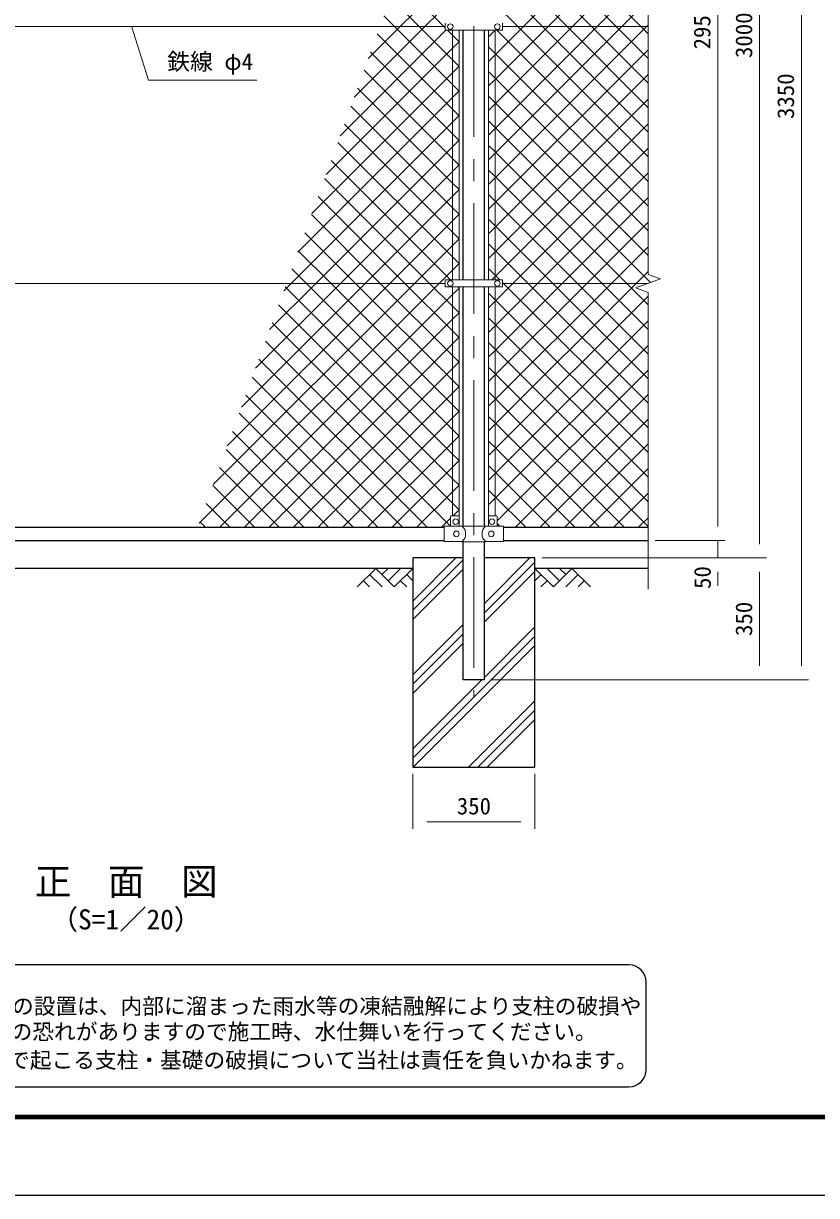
# Model space of a CAD drawing. Units: millimetres, scale not verified. Extents: x -4200 to 4200, y -2970 to 2970.
# Drawn here: x -2677 to -402, y -2970 to 394 of the extents above; entities that cross this region are included whole.
import ezdxf
from ezdxf.enums import TextEntityAlignment as Align

# ---------------------------------------------------------------- set-up
doc = ezdxf.new("R2010")
doc.units = ezdxf.units.MM
doc.header["$LTSCALE"] = 10
doc.linetypes.add('USER1', pattern=[50.8, 31.75, -6.35, 6.35, -6.35])
for name, color, linetype, lineweight in [('0-0_D-TTL-TXT', 7, 'Continuous', 25), ('0-1_D-BMK', 2, 'USER1', 13), ('0-2_D-STR1', 1, 'Continuous', 25), ('0-3_D-STR-DIM', 7, 'Continuous', 13), ('0-6_D-DCR-HCH', 7, 'Continuous', 13), ('0-7_D-STR4', 7, 'Continuous', 25), ('0-8_D-BGD', 7, 'Continuous', 25), ('0-9_D-STR3', 3, 'Continuous', 13), ('0-A_D-STR-TXT', 7, 'Continuous', 13), ('0-B_D-STR2', 7, 'Continuous', 13), ('0-C_D-TTL', 7, 'Continuous', 25)]:
    doc.layers.add(name, color=color, linetype=linetype, lineweight=lineweight)
doc.styles.add('ＭＳ ゴシック', font='')
doc.styles.get('ＭＳ ゴシック').set_extended_font_data('MS Gothic')

msp = doc.modelspace()

# ---------------------------------------------------------------- linework, layer by layer
at = {"layer": '0-0_D-TTL-TXT', "color": 2}
for p, q in [((-940.17, -2308.15), (-3385.72, -2308.15)), ((-890.17, -2608.15), (-890.17, -2358.15)), ((-3385.72, -2658.15), (-940.17, -2658.15))]:
    msp.add_line(p, q, dxfattribs=at)
for centre, start, end in [((-940.17, -2358.15), 0, 90), ((-940.17, -2608.15), 270, 0)]:
    msp.add_arc(centre, 50, start, end, dxfattribs=at)
at = {"layer": '0-1_D-BMK'}
msp.add_line((-1384.97, 1910), (-1384.97, -1540), dxfattribs=at)
at = {"layer": '0-2_D-STR1'}
for p, q in [((-1415.22, -341.7), (-1415.22, 374.7)), ((-1354.72, -341.7), (-1354.72, 374.7)), ((-1415.22, -1048.6), (-1415.22, -362.3)), ((-1354.72, -1048.6), (-1354.72, -362.3)), ((-3300.97, -1052), (-1469.97, -1052)), ((-1299.97, -1052), (-884.97, -1052)), ((-3300.97, -1090), (-1469.97, -1090)), ((-1354.72, -1490), (-1354.72, -1091.6)), ((-1299.97, -1090), (-884.97, -1090))]:
    msp.add_line(p, q, dxfattribs=at)
msp.add_lwpolyline([(-1354.72, -1490), (-1415.22, -1490), (-1415.22, -1091.6)], dxfattribs=at)
at = {"layer": '0-3_D-STR-DIM'}
for p, q in [((-684.97, 1820), (-684.97, -1050)), ((-564.97, 1820), (-564.97, -1100)), ((-444.97, 1820), (-444.97, -1450)), ((-884.97, 1096.35), (-884.97, -326.35)), ((-849.74, -339.17), (-884.97, -326.35)), ((-920.21, -364.83), (-849.74, -339.17)), ((-884.97, -377.65), (-920.21, -364.83)), ((-884.97, -377.65), (-884.97, -1230)), ((-684.97, -1050), (-684.97, -1010)), ((-864.97, -1090), (-664.97, -1090)), ((-864.97, -1090), (-664.97, -1090)), ((-684.97, -1090), (-684.97, -1140)), ((-1189.97, -1140), (-664.97, -1140)), ((-1189.97, -1140), (-544.97, -1140)), ((-1189.97, -1140), (-544.97, -1140)), ((-684.97, -1180), (-684.97, -1220)), ((-564.97, -1180), (-564.97, -1450)), ((-1334.72, -1490), (-424.97, -1490)), ((-1334.72, -1490), (-544.97, -1490)), ((-1559.97, -1760), (-1559.97, -1917.32)), ((-1209.97, -1760), (-1209.97, -1917.32)), ((-1519.97, -1897.32), (-1249.97, -1897.32))]:
    msp.add_line(p, q, dxfattribs=at)
at = {"layer": '0-6_D-DCR-HCH'}
for p, q in [((-1559.97, -1263.74), (-1436.23, -1140)), ((-1354.72, -1270.62), (-1224.1, -1140)), ((-1666.4, -1170), (-1719.61, -1223.21)), ((-1666.4, -1170), (-1613.19, -1223.21)), ((-1648.66, -1187.74), (-1630.92, -1170)), ((-1630.92, -1205.47), (-1595.45, -1170)), ((-1613.19, -1223.21), (-1559.97, -1170)), ((-1559.97, -1290.26), (-1415.22, -1145.51)), ((-1559.97, -1316.78), (-1415.22, -1172.03)), ((-1354.72, -1297.14), (-1209.97, -1152.39)), ((-1156.76, -1223.21), (-1209.97, -1170)), ((-1139.03, -1205.47), (-1174.5, -1170)), ((-1103.55, -1170), (-1156.76, -1223.21)), ((-1121.2, -1187.83), (-1139.03, -1170)), ((-1103.55, -1170), (-1050.34, -1223.21)), ((-1701.87, -1205.47), (-1684.05, -1223.21)), ((-1684.14, -1187.74), (-1648.5, -1223.21)), ((-1595.45, -1205.47), (-1577.63, -1223.21)), ((-1577.71, -1187.74), (-1559.97, -1205.39)), ((-1354.72, -1323.66), (-1209.97, -1178.91)), ((-1192.24, -1187.74), (-1209.97, -1205.39)), ((-1174.5, -1205.47), (-1192.32, -1223.21)), ((-1085.81, -1187.74), (-1121.45, -1223.21)), ((-1068.08, -1205.47), (-1085.89, -1223.21)), ((-1559.97, -1475.87), (-1415.22, -1331.12)), ((-1354.72, -1482.76), (-1209.97, -1338.01)), ((-1559.97, -1502.39), (-1415.22, -1357.64)), ((-1559.97, -1714.52), (-1209.97, -1364.52)), ((-1559.97, -1528.91), (-1415.22, -1384.16)), ((-1558.94, -1740), (-1209.97, -1391.04)), ((-1559.97, -1688.01), (-1361.97, -1490)), ((-1399.84, -1740), (-1209.97, -1550.14)), ((-1373.32, -1740), (-1209.97, -1576.66)), ((-1346.8, -1740), (-1209.97, -1603.17))]:
    msp.add_line(p, q, dxfattribs=at)
at = {"layer": '0-7_D-STR4'}
for p, q in [((-1415.22, -1140), (-1559.97, -1140)), ((-1209.97, -1140), (-1354.72, -1140))]:
    msp.add_line(p, q, dxfattribs=at)
msp.add_lwpolyline([(-1559.97, -1140), (-1559.97, -1740), (-1209.97, -1740), (-1209.97, -1140)], dxfattribs=at)
at = {"layer": '0-8_D-BGD'}
for p, q in [((-1559.97, -1170), (-3209.97, -1170)), ((-884.97, -1170), (-1209.97, -1170))]:
    msp.add_line(p, q, dxfattribs=at)
at = {"layer": '0-9_D-STR3'}
for p, q in [((-1467.47, 385), (-3302.97, 385)), ((-1467.47, 395.3), (-1467.47, 374.7)), ((-1467.47, 374.7), (-1302.47, 374.7)), ((-1446.47, 374.7), (-1446.47, -341.7)), ((-1427.47, 374.7), (-1427.47, -341.7)), ((-1342.47, 374.7), (-1342.47, -341.7)), ((-1323.47, 374.7), (-1323.47, -341.7)), ((-1302.47, 395.3), (-1302.47, 374.7)), ((-884.97, 385), (-1302.47, 385)), ((-1467.47, -352), (-3302.97, -352)), ((-1467.47, -341.7), (-1302.47, -341.7)), ((-1467.47, -341.7), (-1467.47, -362.3)), ((-1467.47, -362.3), (-1302.47, -362.3)), ((-1446.47, -362.3), (-1446.47, -1018.9)), ((-1427.47, -362.3), (-1427.47, -1019.58)), ((-1342.47, -362.3), (-1342.47, -1019.58)), ((-1323.47, -362.3), (-1323.47, -1018.9)), ((-1302.47, -341.7), (-1302.47, -362.3)), ((-884.97, -352), (-1302.47, -352)), ((-1451.97, -1048.9), (-1451.97, -1020.9)), ((-1428.97, -1018.9), (-1449.97, -1018.9)), ((-1426.97, -1048.9), (-1426.97, -1020.9)), ((-1342.97, -1048.9), (-1342.97, -1020.9)), ((-1340.97, -1018.9), (-1319.97, -1018.9)), ((-1317.97, -1048.9), (-1317.97, -1020.9)), ((-1469.97, -1048.9), (-1418.77, -1048.9)), ((-1469.97, -1092.9), (-1469.97, -1048.9)), ((-1418.77, -1048.4), (-1351.17, -1048.4)), ((-1351.17, -1048.4), (-1350.17, -1048.9)), ((-1351.17, -1048.9), (-1299.97, -1048.9)), ((-1299.97, -1092.9), (-1299.97, -1048.9)), ((-1469.97, -1092.9), (-1418.77, -1092.9)), ((-1418.77, -1093.4), (-1419.77, -1092.9)), ((-1351.17, -1092.9), (-1299.97, -1092.9))]:
    msp.add_line(p, q, dxfattribs=at)
msp.add_lwpolyline([(-1418.77, -1093.4), (-1351.17, -1093.4), (-1350.17, -1092.9)], dxfattribs=at)
for centre in [(-1452.47, 385), (-1317.47, 385), (-1452.47, -352), (-1317.47, -352), (-1436.97, -1035.9), (-1332.97, -1035.9), (-1434.97, -1070.9), (-1334.97, -1070.9)]:
    msp.add_circle(centre, 8, dxfattribs=at)
for centre, radius, start, end in [((-1449.97, -1020.9), 2, 90, 180), ((-1428.97, -1020.9), 2, 0, 90), ((-1340.97, -1020.9), 2, 90, 180), ((-1319.97, -1020.9), 2, 0, 90), ((-1437.36, -1070.9), 28.8, 310.19176, 49.80824), ((-1332.59, -1070.9), 28.8, 130.19176, 229.80824)]:
    msp.add_arc(centre, radius, start, end, dxfattribs=at)
at = {"layer": '0-A_D-STR-TXT'}
msp.add_lwpolyline([(-2007.31, 231.37), (-2318.64, 231.37), (-2366.73, 383.09)], dxfattribs=at)
at = {"layer": '0-B_D-STR2'}
for p, q in [((-905.45, 385), (-1323.47, 803.02)), ((-1242.86, 385), (-884.97, 742.89)), ((-976.17, 385), (-1323.47, 732.31)), ((-1046.88, 385), (-1323.47, 661.6)), ((-1172.15, 385), (-884.97, 672.18)), ((-1117.59, 385), (-1323.47, 590.89)), ((-1101.44, 385), (-884.97, 601.47)), ((-1596.42, 385), (-1446.47, 534.94)), ((-1188.3, 385), (-1323.47, 520.18)), ((-1030.73, 385), (-884.97, 530.76)), ((-1541.85, 385), (-1624.44, 467.59)), ((-1525.71, 385), (-1446.47, 464.23)), ((-1259.01, 385), (-1323.47, 449.47)), ((-960.02, 385), (-884.97, 460.05)), ((-1612.56, 385), (-1643.31, 415.74)), ((-1768.66, 71.34), (-1465.3, 374.7)), ((-1728.2, 182.51), (-1525.71, 385)), ((-1687.73, 293.69), (-1596.42, 385)), ((-1446.47, 218.91), (-1612.56, 385)), ((-1446.47, 289.62), (-1541.85, 385)), ((-1342.47, 356.1), (-1323.88, 374.7)), ((-1323.47, 304.39), (-1242.86, 385)), ((-1323.47, 233.68), (-1172.15, 385)), ((-1323.47, 162.97), (-1101.44, 385)), ((-1323.47, 92.26), (-1030.73, 385)), ((-1323.47, 21.55), (-960.02, 385)), ((-1323.47, -49.16), (-889.31, 385)), ((-884.97, -59.74), (-1319.42, 374.7)), ((-884.97, 10.97), (-1259.01, 385)), ((-884.97, 81.68), (-1188.3, 385)), ((-884.97, 152.39), (-1117.59, 385)), ((-884.97, 223.1), (-1046.88, 385)), ((-884.97, 293.81), (-976.17, 385)), ((-884.97, 364.52), (-905.45, 385)), ((-889.31, 385), (-884.97, 389.34)), ((-1446.47, 148.2), (-1662.17, 363.9)), ((-1446.47, 322.81), (-1427.47, 341.81)), ((-1809.13, -39.84), (-1446.47, 322.81)), ((-1446.47, 77.49), (-1681.04, 312.06)), ((-1323.47, 308.05), (-1342.47, 327.05)), ((-1342.47, 285.39), (-1323.47, 304.39)), ((-1323.47, -119.87), (-884.97, 318.63)), ((-884.97, -130.45), (-1323.47, 308.05)), ((-1427.47, 270.62), (-1446.47, 289.62)), ((-1446.47, 252.1), (-1427.47, 271.1)), ((-1849.59, -151.01), (-1446.47, 252.1)), ((-1446.47, 6.78), (-1699.91, 260.22)), ((-1323.47, 237.33), (-1342.47, 256.33)), ((-1323.47, -190.58), (-884.97, 247.92)), ((-884.97, -201.17), (-1323.47, 237.33)), ((-1446.47, -63.93), (-1718.78, 208.38)), ((-1427.47, 199.91), (-1446.47, 218.91)), ((-1342.47, 214.68), (-1323.47, 233.68)), ((-1890.05, -262.19), (-1446.47, 181.39)), ((-1446.47, 181.39), (-1427.47, 200.39)), ((-1323.47, 166.62), (-1342.47, 185.62)), ((-1323.47, -261.3), (-884.97, 177.2)), ((-1446.47, -134.64), (-1737.65, 156.54)), ((-1427.47, 129.2), (-1446.47, 148.2)), ((-1342.47, 143.97), (-1323.47, 162.97)), ((-884.97, -271.88), (-1323.47, 166.62)), ((-1909.15, -352), (-1446.47, 110.68)), ((-1446.47, -205.35), (-1756.52, 104.69)), ((-1446.47, 110.68), (-1427.47, 129.68)), ((-1427.47, 58.49), (-1446.47, 77.49)), ((-1342.47, 73.26), (-1323.47, 92.26)), ((-1838.44, -352), (-1446.47, 39.97)), ((-1446.47, -276.06), (-1775.39, 52.85)), ((-1446.47, 39.97), (-1427.47, 58.97)), ((-1323.47, 25.2), (-1342.47, 44.2)), ((-1272.76, -352), (-884.97, 35.78)), ((-1451.55, -341.7), (-1794.26, 1.01)), ((-1427.47, -12.22), (-1446.47, 6.78)), ((-1342.47, 2.55), (-1323.47, 21.55)), ((-946.27, -352), (-1323.47, 25.2)), ((-1767.73, -352), (-1446.47, -30.74)), ((-1446.47, -30.74), (-1427.47, -11.74)), ((-1323.47, -45.51), (-1342.47, -26.51)), ((-1511.96, -352), (-1813.13, -50.83)), ((-1427.47, -82.93), (-1446.47, -63.93)), ((-1342.47, -68.16), (-1323.47, -49.16)), ((-1016.98, -352), (-1323.47, -45.51)), ((-1202.05, -352), (-884.97, -34.93)), ((-1446.47, -101.45), (-1427.47, -82.45)), ((-1323.47, -116.22), (-1342.47, -97.22)), ((-1582.67, -352), (-1831.99, -102.67)), ((-1697.02, -352), (-1446.47, -101.45)), ((-1342.47, -138.87), (-1323.47, -119.87)), ((-1087.69, -352), (-1323.47, -116.22)), ((-1131.34, -352), (-884.97, -105.64)), ((-1653.38, -352), (-1850.86, -154.52)), ((-1427.47, -153.64), (-1446.47, -134.64)), ((-1446.47, -172.16), (-1427.47, -153.16)), ((-1323.47, -186.93), (-1342.47, -167.93)), ((-1626.31, -352), (-1446.47, -172.16)), ((-1342.47, -209.58), (-1323.47, -190.58)), ((-1158.4, -352), (-1323.47, -186.93)), ((-1060.63, -352), (-884.97, -176.35)), ((-1724.09, -352), (-1869.73, -206.36)), ((-1427.47, -224.35), (-1446.47, -205.35)), ((-1446.47, -242.87), (-1427.47, -223.87)), ((-1794.8, -352), (-1888.6, -258.2)), ((-1555.6, -352), (-1446.47, -242.87)), ((-1323.47, -257.64), (-1342.47, -238.64)), ((-1342.47, -280.3), (-1323.47, -261.3)), ((-1229.11, -352), (-1323.47, -257.64)), ((-989.91, -352), (-884.97, -247.06)), ((-1427.47, -295.06), (-1446.47, -276.06)), ((-1446.47, -313.58), (-1427.47, -294.58)), ((-1865.51, -352), (-1907.47, -310.04)), ((-1484.89, -352), (-1446.47, -313.58)), ((-919.2, -352), (-884.97, -317.77)), ((-2173.3, -1040.42), (-1484.89, -352)), ((-2132.84, -929.24), (-1555.6, -352)), ((-2092.38, -818.07), (-1626.31, -352)), ((-2051.91, -706.89), (-1697.02, -352)), ((-2011.45, -595.71), (-1767.73, -352)), ((-1970.98, -484.54), (-1838.44, -352)), ((-1930.52, -373.36), (-1909.15, -352)), ((-1446.47, -841.75), (-1926.34, -361.88)), ((-1446.47, -771.04), (-1865.51, -352)), ((-1446.47, -700.33), (-1794.8, -352)), ((-1446.47, -629.62), (-1724.09, -352)), ((-1446.47, -558.9), (-1653.38, -352)), ((-1446.47, -488.19), (-1582.67, -352)), ((-1446.47, -417.48), (-1511.96, -352)), ((-1446.47, -384.3), (-1427.47, -365.3)), ((-1427.47, -365.77), (-1430.95, -362.3)), ((-1323.47, -402.72), (-1272.76, -352)), ((-1323.47, -473.43), (-1202.05, -352)), ((-1323.47, -544.14), (-1131.34, -352)), ((-1323.47, -614.85), (-1060.63, -352)), ((-1323.47, -685.56), (-989.91, -352)), ((-1323.47, -756.27), (-919.2, -352)), ((-884.97, -696.14), (-1229.11, -352)), ((-884.97, -625.43), (-1158.4, -352)), ((-884.97, -554.72), (-1087.69, -352)), ((-884.97, -484.01), (-1016.98, -352)), ((-884.97, -413.3), (-946.27, -352)), ((-2114.18, -1052), (-1446.47, -384.3)), ((-1323.47, -399.06), (-1342.47, -380.06)), ((-1342.47, -421.72), (-1323.47, -402.72)), ((-1323.47, -826.98), (-884.97, -388.48)), ((-884.97, -837.56), (-1323.47, -399.06)), ((-1446.47, -912.46), (-1945.21, -413.72)), ((-1427.47, -436.48), (-1446.47, -417.48)), ((-1446.47, -455.01), (-1427.47, -436.01)), ((-2043.47, -1052), (-1446.47, -455.01)), ((-1446.47, -983.17), (-1964.08, -465.57)), ((-1323.47, -469.77), (-1342.47, -450.77)), ((-1323.47, -897.69), (-884.97, -459.19)), ((-884.97, -908.27), (-1323.47, -469.77)), ((-1427.47, -507.19), (-1446.47, -488.19)), ((-1342.47, -492.43), (-1323.47, -473.43)), ((-1451.97, -1048.38), (-1982.95, -517.41)), ((-1972.76, -1052), (-1446.47, -525.72)), ((-1446.47, -525.72), (-1427.47, -506.72)), ((-1323.47, -540.48), (-1342.47, -521.48)), ((-1323.47, -968.4), (-884.97, -529.9)), ((-1519.06, -1052), (-2001.81, -569.25)), ((-1427.47, -577.9), (-1446.47, -558.9)), ((-1342.47, -563.14), (-1323.47, -544.14)), ((-884.97, -978.98), (-1323.47, -540.48)), ((-1902.05, -1052), (-1446.47, -596.43)), ((-1446.47, -596.43), (-1427.47, -577.43)), ((-1323.47, -611.19), (-1342.47, -592.19)), ((-1317.97, -1033.61), (-884.97, -600.61)), ((-1589.78, -1052), (-2020.68, -621.09)), ((-1427.47, -648.62), (-1446.47, -629.62)), ((-1342.47, -633.85), (-1323.47, -614.85)), ((-884.97, -1049.69), (-1323.47, -611.19)), ((-1831.34, -1052), (-1446.47, -667.14)), ((-1446.47, -667.14), (-1427.47, -648.14)), ((-1323.47, -681.9), (-1342.47, -662.9)), ((-1265.65, -1052), (-884.97, -671.32)), ((-1660.49, -1052), (-2039.55, -672.93)), ((-1427.47, -719.33), (-1446.47, -700.33)), ((-1342.47, -704.56), (-1323.47, -685.56)), ((-953.38, -1052), (-1323.47, -681.9)), ((-1731.2, -1052), (-2058.42, -724.78)), ((-1760.63, -1052), (-1446.47, -737.85)), ((-1446.47, -737.85), (-1427.47, -718.85)), ((-1323.47, -752.62), (-1342.47, -733.62)), ((-1427.47, -790.04), (-1446.47, -771.04)), ((-1342.47, -775.27), (-1323.47, -756.27)), ((-1024.09, -1052), (-1323.47, -752.62)), ((-1194.94, -1052), (-884.97, -742.03)), ((-1801.91, -1052), (-2077.29, -776.62)), ((-1446.47, -808.56), (-1427.47, -789.56)), ((-1323.47, -823.33), (-1342.47, -804.33)), ((-1872.62, -1052), (-2096.16, -828.46)), ((-1689.91, -1052), (-1446.47, -808.56)), ((-1342.47, -845.98), (-1323.47, -826.98)), ((-1094.8, -1052), (-1323.47, -823.33)), ((-1124.23, -1052), (-884.97, -812.75)), ((-1427.47, -860.75), (-1446.47, -841.75)), ((-1446.47, -879.27), (-1427.47, -860.27)), ((-1943.33, -1052), (-2115.03, -880.3)), ((-1619.2, -1052), (-1446.47, -879.27)), ((-1323.47, -894.04), (-1342.47, -875.04)), ((-1342.47, -916.69), (-1323.47, -897.69)), ((-1165.51, -1052), (-1323.47, -894.04)), ((-1053.52, -1052), (-884.97, -883.46)), ((-2014.04, -1052), (-2133.9, -932.14)), ((-1427.47, -931.46), (-1446.47, -912.46)), ((-1446.47, -949.98), (-1427.47, -930.98)), ((-1548.49, -1052), (-1446.47, -949.98)), ((-1323.47, -964.75), (-1342.47, -945.75)), ((-1342.47, -987.4), (-1323.47, -968.4)), ((-1236.22, -1052), (-1323.47, -964.75)), ((-982.81, -1052), (-884.97, -954.17)), ((-2084.75, -1052), (-2152.77, -983.98)), ((-1427.47, -1002.17), (-1446.47, -983.17)), ((-1444.68, -1018.9), (-1427.47, -1001.69)), ((-2155.46, -1052), (-2171.63, -1035.83)), ((-1477.78, -1052), (-1451.97, -1026.19)), ((-1340.03, -1018.9), (-1342.47, -1016.46)), ((-1310.03, -1048.9), (-1317.97, -1040.96)), ((-912.1, -1052), (-884.97, -1024.88))]:
    msp.add_line(p, q, dxfattribs=at)
for points in [[(-1467.47, 381.33), (-1471.14, 385), (-1605.57, 519.43)], [(-1427.47, 341.33), (-1446.47, 360.33), (-1460.84, 374.7)], [(-878.07, -349.49), (-1323.47, 95.91), (-1342.47, 114.91)], [(-1333.17, -341.7), (-1323.47, -332.01), (-884.97, 106.49)], [(-1310.13, -341.7), (-1323.47, -328.35), (-1342.47, -309.35)], [(-884.97, -766.85), (-1299.83, -352), (-1302.47, -349.35)]]:
    msp.add_lwpolyline(points, dxfattribs=at)
at = {"layer": '0-C_D-TTL', "color": 2}
msp.add_lwpolyline([(-4200, 2970), (4200, 2970), (4200, -2970), (-4200, -2970)], close=True, dxfattribs=at)
at = {"layer": '0-C_D-TTL'}
for points in [[(-3930, 2750), (3930, 2750), (3930, -2750), (-3930, -2750)], [(-3927.5, 2747.5), (3927.5, 2747.5), (3927.5, -2747.5), (-3927.5, -2747.5)], [(-3925, 2745), (3925, 2745), (3925, -2745), (-3925, -2745)], [(-3922.5, 2742.5), (3922.5, 2742.5), (3922.5, -2742.5), (-3922.5, -2742.5)], [(-3920, 2740), (3920, 2740), (3920, -2740), (-3920, -2740)]]:
    msp.add_lwpolyline(points, close=True, dxfattribs=at)

# ---------------------------------------------------------------- texts
at = {"layer": '0-0_D-TTL-TXT', "style": 'ＭＳ ゴシック'}
for s, height, p in [('正\u3000面\u3000図', 76.97, (-2644.87, -2130.39)), ('（S=1／20）', 57.7, (-2599.39, -2223.59)), ('凍結の恐れがある場所への設置は、内部に溜まった雨水等の凍結融解により支柱の破損や', 45.67, (-3395.54, -2462.83)), ('コンクリート基礎の破損の恐れがありますので施工時、水仕舞いを行ってください。', 45.67, (-3399.65, -2536.25)), ('施工による水仕舞い不備で起こる支柱・基礎の破損について当社は責任を負いかねます。 ', 45.67, (-3406.64, -2617.74))]:
    msp.add_text(s, height=height, dxfattribs=at).set_placement(p, align=Align.BOTTOM_LEFT)
at = {"layer": '0-3_D-STR-DIM', "style": 'ＭＳ ゴシック'}
for s, p in [('2950', (-691.72, 319.75)), ('3000', (-571.72, 294.87)), ('3350', (-451.72, 119.87)), ('50', (-690.58, -1228.89)), ('350', (-571.72, -1363.88))]:
    msp.add_text(s, height=48.09, rotation=90, dxfattribs=at).set_placement(p, align=Align.BOTTOM_LEFT)
msp.add_text('350', height=48.09, dxfattribs=at).set_placement((-1433.85, -1890.57), align=Align.BOTTOM_LEFT)
at = {"layer": '0-A_D-STR-TXT', "style": 'ＭＳ ゴシック'}
msp.add_text('鉄線 φ4', height=48.09, dxfattribs=at).set_placement((-2264.92, 246.24), align=Align.BOTTOM_LEFT)

doc.saveas('drawing.dxf')
